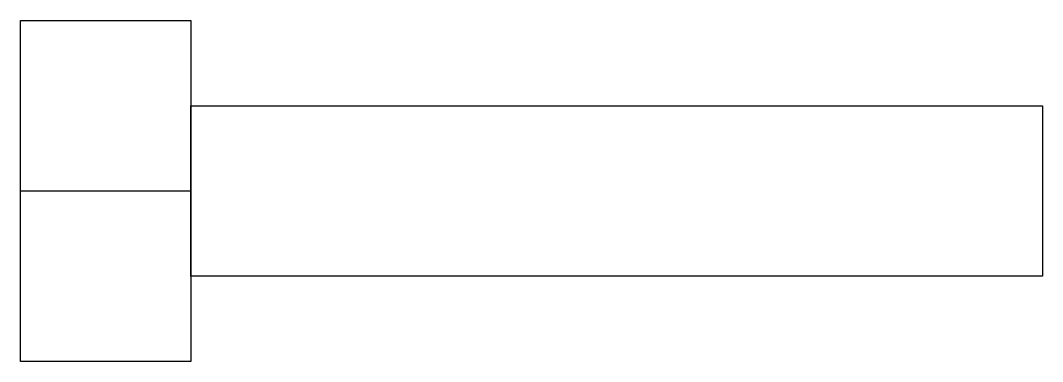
# Model space of a CAD drawing. Extents: x 2.8 to 34.5, y -2.8 to 7.8.
import ezdxf

# ---------------------------------------------------------------- set-up
doc = ezdxf.new("R2010")
doc.units = 0
doc.layers.add('DEFAULT_255_2_778', color=255, linetype='CONTINUOUS')

msp = doc.modelspace()

# ---------------------------------------------------------------- linework, layer by layer
at = {"layer": 'DEFAULT_255_2_778'}
for p, q in [((2.778, 7.805), (8.069, 7.805)), ((2.778, -2.778), (2.778, 7.805)), ((8.069, 7.805), (8.069, -2.778)), ((8.07, 5.159), (34.529, 5.159)), ((8.07, -0.132), (8.07, 5.159)), ((34.529, 5.159), (34.529, -0.132)), ((2.778, 2.514), (8.069, 2.514)), ((34.529, -0.132), (8.07, -0.132)), ((8.069, -2.778), (2.778, -2.778))]:
    msp.add_line(p, q, dxfattribs=at)

doc.saveas('drawing.dxf')
